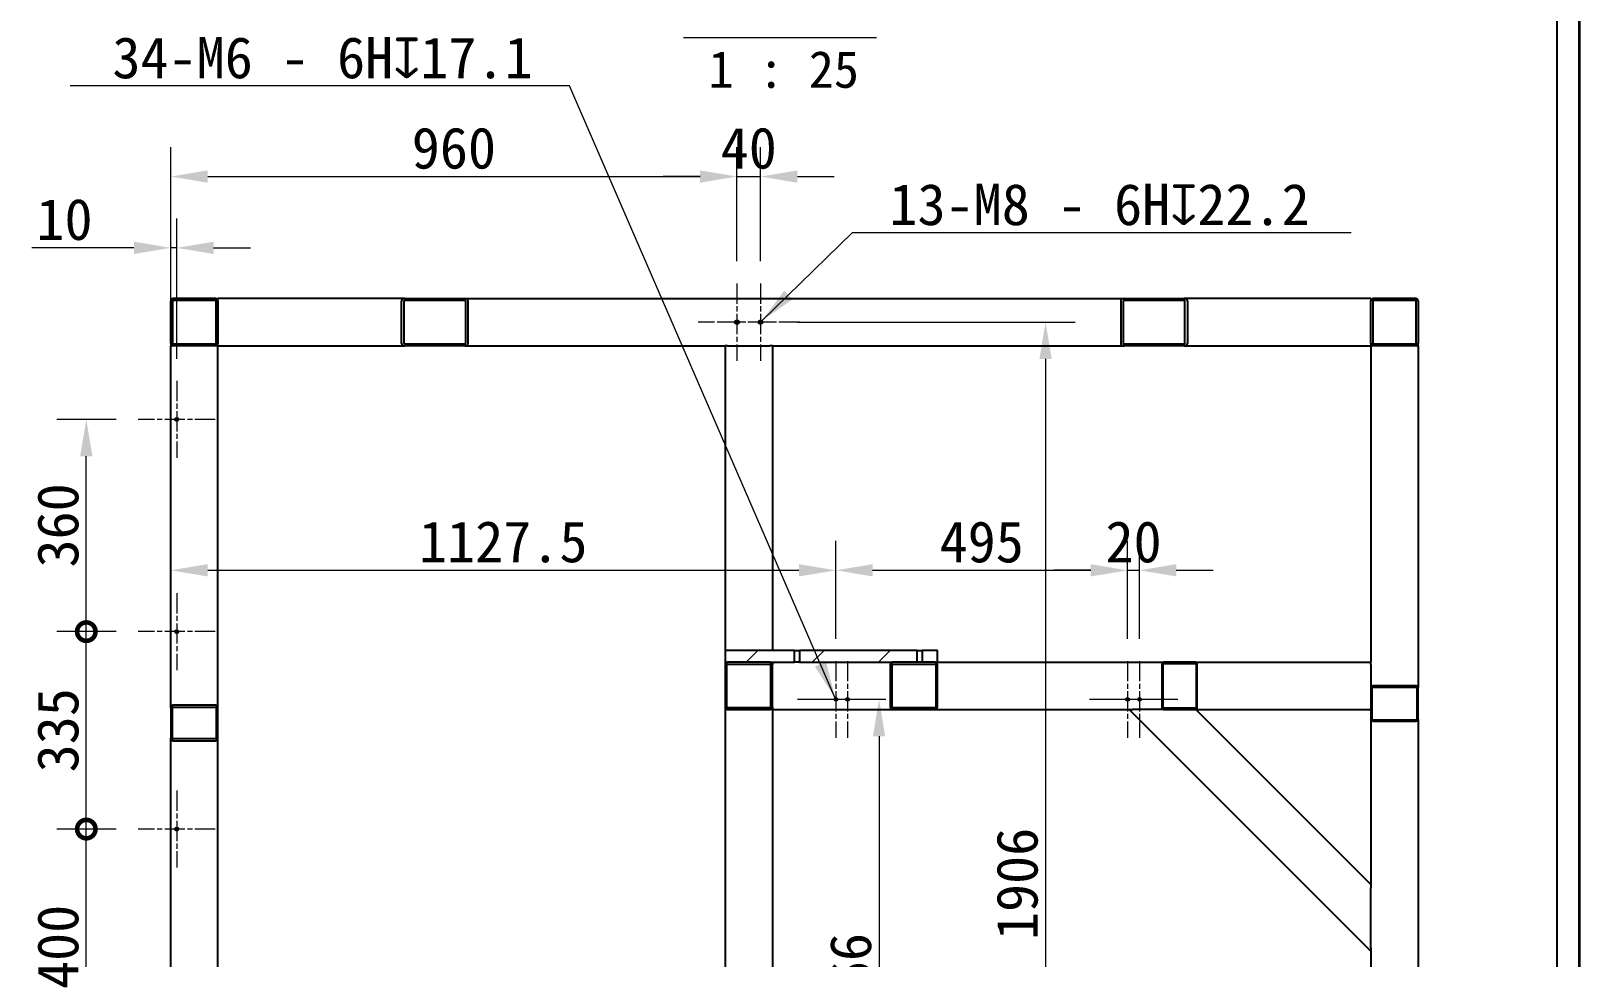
# Model space of a CAD drawing. Header units: millimetres. Extents: x 150 to 14713, y 137 to 10363.
# Drawn here: x 12087 to 14713, y 5167 to 6738 of the extents above; entities that cross this region are included whole.
import ezdxf

# ---------------------------------------------------------------- set-up
doc = ezdxf.new("R2010")
doc.units = ezdxf.units.MM
doc.header["$LTSCALE"] = 25
doc.linetypes.add('CHAIN', pattern=[0.3543, 0.2362, -0.0295, 0.0591, -0.0295])
for name, color, linetype, lineweight, true_color in [('中心标记 (ISO)', 1, 'CHAIN', 18, 0xff0000), ('尺寸 (ISO)', 7, 'Continuous', 18, 0x008000), ('符号 (ISO)', 7, 'Continuous', 18, 0x008000)]:
    doc.layers.add(name, color=color, linetype=linetype, lineweight=lineweight, true_color=true_color)
for name, color, linetype, lineweight in [('剖面线 (ISO)', 7, 'Continuous', 18), ('可见 (ISO)', 7, 'Continuous', 25), ('图框 (ISO)', 7, 'Continuous', 35)]:
    doc.layers.add(name, color=color, linetype=linetype, lineweight=lineweight)
doc.styles.add('HZ_33', font='simfang.ttf')
doc.styles.add('文本样式74', font='SimSun.ttf')
doc.styles.add('最新国标', font='simfang.ttf')
doc.dimstyles.new('默认 (GB)', dxfattribs={"dimscale": 25, "dimtxt": 2.8, "dimasz": 2.5, "dimexe": 2, "dimexo": 1.5, "dimgap": 0.5, "dimtad": 1, "dimtoh": 1, "dimdsep": 46, "dimtxsty": '最新国标', "dimcen": 0.09, "dimdle": 10, "dimclrd": 256, "dimclre": 256, "dimclrt": 256, "dimaunit": 1, "dimadec": 3, "dimazin": 2, "dimtfac": 0.535714, "dimtdec": 3, "dimtmove": 0, "dimatfit": 3, "dimfxl": 0, "dimtolj": 1, "dimlwd": -1, "dimlwe": -1, "dimarcsym": 0})
doc.dimstyles.new('默认 (GB)$7', dxfattribs={"dimscale": 25, "dimtxt": 2.8, "dimasz": 2.5, "dimexe": 2, "dimexo": 1.5, "dimgap": 0.5, "dimtad": 1, "dimtoh": 1, "dimdsep": 46, "dimtxsty": '最新国标', "dimcen": 0.09, "dimdle": 10, "dimclrd": 256, "dimclre": 256, "dimclrt": 256, "dimaunit": 1, "dimadec": 3, "dimazin": 2, "dimtfac": 0.535714, "dimtdec": 3, "dimtmove": 0, "dimatfit": 3, "dimfxl": 0, "dimtolj": 1, "dimlwd": -1, "dimlwe": -1, "dimarcsym": 0})
pattern_1 = [(45, (0, 0), (-56.1266, 56.1266), [])]

# ---------------------------------------------------------------- blocks, each defined once
blk = doc.blocks.new('图框 最新国标')
at = {"layer": '图框 (ISO)'}
blk.add_line((588.5, 414.5), (588.5, 5.5), dxfattribs=at)
at = {"layer": '图框 (ISO)', "color": 7, "linetype": 'Continuous', "lineweight": 25}
blk.add_line((587, 413), (587, 7), dxfattribs=at)
blk.add_line((587, 413), (587, 7), dxfattribs=at)
at = {"layer": '图框 (ISO)', "style": '文本样式74'}
blk.add_attdef('零件代号_001', (44.45, 410.25), '', height=2.5, rotation=180, dxfattribs=at)
blk = doc.blocks.new('_DotSmall')
at = {"color": 0, "linetype": 'ByBlock', "const_width": 0.5}
blk.add_lwpolyline([(-0.0625, 0, 1), (0.0625, 0, 1)], format="xyb", close=True, dxfattribs=at)
blk = doc.blocks.new('*D232')
at = {"layer": 'Defpoints', "color": 0, "transparency": 16777216}
for p in [(12181.3, 5383.8), (12269.3, 5383.8), (12269.3, 4983.8)]:
    blk.add_point(p, dxfattribs=at)
at = {"layer": '尺寸 (ISO)', "color": 116, "true_color": 0x00803f, "transparency": 16777216}
for p, q in [((12231.8, 5383.8), (12131.3, 5383.8)), ((12181.3, 4983.8), (12181.3, 5383.8)), ((12231.8, 4983.8), (12131.3, 4983.8))]:
    blk.add_line(p, q, dxfattribs=at)
at = {"layer": '尺寸 (ISO)', "color": 116, "true_color": 0x00803f, "transparency": 16777216, "xscale": 62.5, "yscale": 62.5, "zscale": 62.5}
for p, rotation in [((12181.3, 5383.8), 90), ((12181.3, 4983.8), 270)]:
    blk.add_blockref('_DotSmall', p, dxfattribs=dict(at, rotation=rotation))
at = {"layer": '尺寸 (ISO)', "transparency": 16777216, "insert": (12133.4, 5184), "char_height": 70, "attachment_point": 5, "rotation": 90, "style": '最新国标'}
blk.add_mtext('\\A1;400', dxfattribs=at)
blk = doc.blocks.new('*D233')
at = {"layer": 'Defpoints', "color": 0, "transparency": 16777216}
for p in [(12181.3, 5718.8), (12269.3, 5718.8), (12269.3, 5383.8)]:
    blk.add_point(p, dxfattribs=at)
at = {"layer": '尺寸 (ISO)', "color": 116, "true_color": 0x00803f, "transparency": 16777216}
for p, q in [((12231.8, 5718.8), (12131.3, 5718.8)), ((12181.3, 5383.8), (12181.3, 5718.8)), ((12231.8, 5383.8), (12131.3, 5383.8))]:
    blk.add_line(p, q, dxfattribs=at)
at = {"layer": '尺寸 (ISO)', "color": 116, "true_color": 0x00803f, "transparency": 16777216, "xscale": 62.5, "yscale": 62.5, "zscale": 62.5}
for p, rotation in [((12181.3, 5718.8), 90), ((12181.3, 5383.8), 270)]:
    blk.add_blockref('_DotSmall', p, dxfattribs=dict(at, rotation=rotation))
at = {"layer": '尺寸 (ISO)', "transparency": 16777216, "insert": (12133.4, 5551.5), "char_height": 70, "attachment_point": 5, "rotation": 90, "style": '最新国标'}
blk.add_mtext('\\A1;335', dxfattribs=at)
blk = doc.blocks.new('*D234')
at = {"layer": 'Defpoints', "color": 0, "transparency": 16777216}
for p in [(12181.3, 6078.8), (12269.3, 6078.8), (12269.3, 5718.8)]:
    blk.add_point(p, dxfattribs=at)
at = {"layer": '尺寸 (ISO)', "color": 116, "true_color": 0x00803f, "transparency": 16777216}
for p, q in [((12231.8, 6078.8), (12131.3, 6078.8)), ((12181.3, 5718.8), (12181.3, 6016.3)), ((12231.8, 5718.8), (12131.3, 5718.8))]:
    blk.add_line(p, q, dxfattribs=at)
blk.add_solid([(12170.8, 6016.3), (12191.7, 6016.3), (12181.3, 6078.8)], dxfattribs=at)
at = {"layer": '尺寸 (ISO)', "color": 116, "true_color": 0x00803f, "transparency": 16777216, "xscale": 62.5, "yscale": 62.5, "zscale": 62.5, "rotation": 270}
blk.add_blockref('_DotSmall', (12181.3, 5718.8), dxfattribs=at)
at = {"layer": '尺寸 (ISO)', "transparency": 16777216, "insert": (12133.4, 5899), "char_height": 70, "attachment_point": 5, "rotation": 90, "style": '最新国标'}
blk.add_mtext('\\A1;360', dxfattribs=at)
blk = doc.blocks.new('*D237')
at = {"layer": 'Defpoints', "color": 0, "transparency": 16777216}
for p in [(12334.6, 6369.8), (12324.6, 6203.8), (12334.6, 6144)]:
    blk.add_point(p, dxfattribs=at)
at = {"layer": '尺寸 (ISO)', "color": 116, "true_color": 0x00803f, "transparency": 16777216}
for p, q in [((12324.6, 6241.3), (12324.6, 6419.8)), ((12334.6, 6181.5), (12334.6, 6419.8)), ((12262.1, 6369.8), (12089, 6369.8)), ((12334.6, 6369.8), (12324.6, 6369.8)), ((12397.1, 6369.8), (12459.6, 6369.8))]:
    blk.add_line(p, q, dxfattribs=at)
for points in [[(12262.1, 6380.2), (12262.1, 6359.4), (12324.6, 6369.8)], [(12397.1, 6380.2), (12397.1, 6359.4), (12334.6, 6369.8)]]:
    blk.add_solid(points, dxfattribs=at)
at = {"layer": '尺寸 (ISO)', "transparency": 16777216, "insert": (12144.3, 6417.7), "char_height": 70, "attachment_point": 5, "style": '最新国标'}
blk.add_mtext('\\A1;10', dxfattribs=at)
blk = doc.blocks.new('*D243')
at = {"layer": 'Defpoints', "color": 0, "transparency": 16777216}
for p in [(13350.4, 6243.8), (13340.6, 4337.8), (13807.9, 4337.8)]:
    blk.add_point(p, dxfattribs=at)
at = {"layer": '尺寸 (ISO)', "color": 116, "true_color": 0x00803f, "transparency": 16777216}
for p, q in [((13387.9, 6243.8), (13857.9, 6243.8)), ((13807.9, 6181.3), (13807.9, 4400.3)), ((13378.1, 4337.8), (13857.9, 4337.8))]:
    blk.add_line(p, q, dxfattribs=at)
for points in [[(13797.4, 6181.3), (13818.3, 6181.3), (13807.9, 6243.8)], [(13797.4, 4400.3), (13818.3, 4400.3), (13807.9, 4337.8)]]:
    blk.add_solid(points, dxfattribs=at)
at = {"layer": '尺寸 (ISO)', "transparency": 16777216, "insert": (13760, 5290.8), "char_height": 70, "attachment_point": 5, "rotation": 90, "style": '最新国标'}
blk.add_mtext('\\A1;1906', dxfattribs=at)
blk = doc.blocks.new('*D244')
at = {"layer": 'Defpoints', "color": 0, "transparency": 16777216}
for p in [(13284.6, 6490.8), (13284.6, 6309.6), (12324.6, 6203.8)]:
    blk.add_point(p, dxfattribs=at)
at = {"layer": '尺寸 (ISO)', "color": 116, "true_color": 0x00803f, "transparency": 16777216}
for p, q in [((12324.6, 6241.3), (12324.6, 6540.8)), ((13284.6, 6347.1), (13284.6, 6540.8)), ((12387.1, 6490.8), (13222.1, 6490.8))]:
    blk.add_line(p, q, dxfattribs=at)
for points in [[(12387.1, 6501.2), (12387.1, 6480.3), (12324.6, 6490.8)], [(13222.1, 6501.2), (13222.1, 6480.3), (13284.6, 6490.8)]]:
    blk.add_solid(points, dxfattribs=at)
at = {"layer": '尺寸 (ISO)', "transparency": 16777216, "insert": (12804.6, 6538.7), "char_height": 70, "attachment_point": 5, "style": '最新国标'}
blk.add_mtext('\\A1;960', dxfattribs=at)
blk = doc.blocks.new('*D245')
at = {"layer": 'Defpoints', "color": 0, "transparency": 16777216}
for p in [(13324.6, 6490.8), (13284.6, 6309.6), (13324.6, 6309.6)]:
    blk.add_point(p, dxfattribs=at)
at = {"layer": '尺寸 (ISO)', "color": 116, "true_color": 0x00803f, "transparency": 16777216}
for p, q in [((13284.6, 6347.1), (13284.6, 6540.8)), ((13324.6, 6347.1), (13324.6, 6540.8)), ((13222.1, 6490.8), (13159.6, 6490.8)), ((13284.6, 6490.8), (13324.6, 6490.8)), ((13387.1, 6490.8), (13449.6, 6490.8))]:
    blk.add_line(p, q, dxfattribs=at)
for points in [[(13222.1, 6501.2), (13222.1, 6480.3), (13284.6, 6490.8)], [(13387.1, 6501.2), (13387.1, 6480.3), (13324.6, 6490.8)]]:
    blk.add_solid(points, dxfattribs=at)
at = {"layer": '尺寸 (ISO)', "transparency": 16777216, "insert": (13304.6, 6538.7), "char_height": 70, "attachment_point": 5, "style": '最新国标'}
blk.add_mtext('\\A1;40', dxfattribs=at)
blk = doc.blocks.new('*D246')
at = {"layer": 'Defpoints', "color": 0, "transparency": 16777216}
for p in [(12324.6, 5822.8), (13452.1, 5822.8), (13452.1, 5668.8)]:
    blk.add_point(p, dxfattribs=at)
at = {"layer": '尺寸 (ISO)', "color": 116, "true_color": 0x00803f, "transparency": 16777216}
for p, q in [((13452.1, 5706.3), (13452.1, 5872.8)), ((12387.1, 5822.8), (13389.6, 5822.8))]:
    blk.add_line(p, q, dxfattribs=at)
for points in [[(12387.1, 5833.2), (12387.1, 5812.4), (12324.6, 5822.8)], [(13389.6, 5833.2), (13389.6, 5812.4), (13452.1, 5822.8)]]:
    blk.add_solid(points, dxfattribs=at)
at = {"layer": '尺寸 (ISO)', "transparency": 16777216, "insert": (12888.3, 5870.9), "char_height": 70, "attachment_point": 5, "style": '最新国标'}
blk.add_mtext('\\A1;1127.5', dxfattribs=at)
blk = doc.blocks.new('*D247')
at = {"layer": 'Defpoints', "color": 0, "transparency": 16777216}
for p in [(13947.1, 5822.8), (13452.1, 5668.8), (13947.1, 5668.8)]:
    blk.add_point(p, dxfattribs=at)
at = {"layer": '尺寸 (ISO)', "color": 116, "true_color": 0x00803f, "transparency": 16777216}
for p, q in [((13452.1, 5706.3), (13452.1, 5872.8)), ((13947.1, 5706.3), (13947.1, 5872.8)), ((13514.6, 5822.8), (13884.6, 5822.8))]:
    blk.add_line(p, q, dxfattribs=at)
for points in [[(13514.6, 5833.2), (13514.6, 5812.4), (13452.1, 5822.8)], [(13884.6, 5833.2), (13884.6, 5812.4), (13947.1, 5822.8)]]:
    blk.add_solid(points, dxfattribs=at)
at = {"layer": '尺寸 (ISO)', "transparency": 16777216, "insert": (13699.6, 5870.7), "char_height": 70, "attachment_point": 5, "style": '最新国标'}
blk.add_mtext('\\A1;495', dxfattribs=at)
blk = doc.blocks.new('*D248')
at = {"layer": 'Defpoints', "color": 0, "transparency": 16777216}
for p in [(13967.1, 5822.8), (13947.1, 5668.8), (13967.1, 5668.8)]:
    blk.add_point(p, dxfattribs=at)
at = {"layer": '尺寸 (ISO)', "color": 116, "true_color": 0x00803f, "transparency": 16777216}
for p, q in [((13947.1, 5706.3), (13947.1, 5872.8)), ((13967.1, 5706.3), (13967.1, 5872.8)), ((13884.6, 5822.8), (13822.1, 5822.8)), ((13947.1, 5822.8), (13967.1, 5822.8)), ((14029.6, 5822.8), (14092.1, 5822.8))]:
    blk.add_line(p, q, dxfattribs=at)
for points in [[(13884.6, 5833.2), (13884.6, 5812.4), (13947.1, 5822.8)], [(14029.6, 5833.2), (14029.6, 5812.4), (13967.1, 5822.8)]]:
    blk.add_solid(points, dxfattribs=at)
at = {"layer": '尺寸 (ISO)', "transparency": 16777216, "insert": (13957.1, 5870.7), "char_height": 70, "attachment_point": 5, "style": '最新国标'}
blk.add_mtext('\\A1;20', dxfattribs=at)
blk = doc.blocks.new('*D249')
at = {"layer": 'Defpoints', "color": 0, "transparency": 16777216}
for p in [(13452.1, 5603.8), (13340.6, 4337.8), (13525.5, 4337.8)]:
    blk.add_point(p, dxfattribs=at)
at = {"layer": '尺寸 (ISO)', "color": 116, "true_color": 0x00803f, "transparency": 16777216}
for p, q in [((13525.5, 5541.3), (13525.5, 4400.3)), ((13378.1, 4337.8), (13575.5, 4337.8))]:
    blk.add_line(p, q, dxfattribs=at)
for points in [[(13515.1, 5541.3), (13536, 5541.3), (13525.5, 5603.8)], [(13515.1, 4400.3), (13536, 4400.3), (13525.5, 4337.8)]]:
    blk.add_solid(points, dxfattribs=at)
at = {"layer": '尺寸 (ISO)', "transparency": 16777216, "insert": (13477.6, 5112.3), "char_height": 70, "attachment_point": 5, "rotation": 90, "style": '最新国标'}
blk.add_mtext('\\A1;1266', dxfattribs=at)

msp = doc.modelspace()

# ---------------------------------------------------------------- hatches: boundary and pattern name
at = {"layer": '剖面线 (ISO)'}
h = msp.add_hatch(dxfattribs=at)
h.set_pattern_fill('ANSI31', color=256, scale=635, style=0)
h.set_pattern_definition(pattern_1)
h.paths.add_polyline_path([(13340.587, 5666.795), (13268.587, 5666.795), (13264.587, 5666.795), (13264.587, 5686.795), (13382.424, 5686.795), (13382.424, 5666.795)])
h = msp.add_hatch(dxfattribs=at)
h.set_pattern_fill('ANSI31', color=256, scale=635, style=0)
h.set_pattern_definition(pattern_1)
h.paths.add_polyline_path([(13390.749, 5686.795), (13390.749, 5666.795), (13548.587, 5666.795), (13590.424, 5666.795), (13590.424, 5686.795)])
h = msp.add_hatch(dxfattribs=at)
h.set_pattern_fill('ANSI31', color=256, scale=635, style=0)
h.set_pattern_definition(pattern_1)
h.paths.add_polyline_path([(13598.749, 5686.795), (13598.749, 5666.795), (13620.587, 5666.795), (13624.587, 5666.795), (13624.587, 5686.795)])

# ---------------------------------------------------------------- linework, layer by layer
at = {"layer": '中心标记 (ISO)', "ltscale": 5.851385}
for p, q in [((13284.587, 6309.618), (13284.587, 6177.971)), ((13324.587, 6309.618), (13324.587, 6177.971)), ((13350.41, 6243.795), (13218.763, 6243.795)), ((13390.41, 6243.795), (13258.763, 6243.795))]:
    msp.add_line(p, q, dxfattribs=at)
at = {"layer": '中心标记 (ISO)', "ltscale": 5.800403}
for p, q in [((12334.587, 6144.045), (12334.587, 6013.545)), ((12399.837, 6078.795), (12269.337, 6078.795)), ((12334.587, 5784.045), (12334.587, 5653.545)), ((12399.837, 5718.795), (12269.337, 5718.795)), ((12334.587, 5449.045), (12334.587, 5318.545)), ((12399.837, 5383.795), (12269.337, 5383.795))]:
    msp.add_line(p, q, dxfattribs=at)
at = {"layer": '中心标记 (ISO)', "ltscale": 5.774489}
for p, q in [((13452.087, 5668.753), (13452.087, 5538.836)), ((13472.087, 5668.753), (13472.087, 5538.836)), ((13947.087, 5668.753), (13947.087, 5538.836)), ((13967.087, 5668.753), (13967.087, 5538.836)), ((13517.045, 5603.795), (13387.128, 5603.795)), ((13537.045, 5603.795), (13407.128, 5603.795)), ((14012.045, 5603.795), (13882.128, 5603.795)), ((14032.045, 5603.795), (13902.128, 5603.795))]:
    msp.add_line(p, q, dxfattribs=at)
at = {"layer": '可见 (ISO)'}
for p, q in [((12324.587, 6207.795), (12324.587, 6279.795)), ((12327.587, 6279.795), (12327.587, 6207.795)), ((12400.587, 6283.795), (12328.587, 6283.795)), ((12400.587, 6280.795), (12328.587, 6280.795)), ((12401.587, 6207.795), (12401.587, 6279.795)), ((12404.587, 6279.795), (12404.587, 6283.795)), ((12721.37, 6283.795), (12404.587, 6283.795)), ((12404.587, 6279.795), (12404.587, 6207.795)), ((12715.714, 6207.795), (12715.714, 6279.795)), ((12719.956, 6279.795), (12719.956, 6207.795)), ((12721.37, 6283.795), (12823.194, 6283.795)), ((12823.194, 6280.795), (12721.37, 6280.795)), ((12823.194, 6283.795), (13940.979, 6283.795)), ((12824.608, 6207.795), (12824.608, 6279.795)), ((12828.851, 6207.795), (12828.851, 6279.795)), ((13935.323, 6279.795), (13935.323, 6207.795)), ((13939.565, 6279.795), (13939.565, 6207.795)), ((13940.979, 6283.795), (14042.803, 6283.795)), ((14042.803, 6280.795), (13940.979, 6280.795)), ((14359.587, 6283.795), (14042.803, 6283.795)), ((14044.217, 6207.795), (14044.217, 6279.795)), ((14048.46, 6279.795), (14048.46, 6207.795)), ((14359.587, 6283.795), (14359.587, 6279.795)), ((14359.587, 6207.795), (14359.587, 6279.795)), ((14362.587, 6279.795), (14362.587, 6207.795)), ((14435.587, 6283.795), (14363.587, 6283.795)), ((14435.587, 6280.795), (14363.587, 6280.795)), ((14436.587, 6207.795), (14436.587, 6279.795)), ((14439.587, 6279.795), (14439.587, 6207.795)), ((12324.587, 6207.795), (12324.587, 6203.795)), ((12328.587, 6203.795), (12324.587, 6203.795)), ((12324.587, 5589.795), (12324.587, 6203.795)), ((12328.587, 6206.795), (12400.587, 6206.795)), ((12400.587, 6203.795), (12328.587, 6203.795)), ((12404.587, 6203.795), (12400.587, 6203.795)), ((12404.587, 6203.795), (12404.587, 6207.795)), ((12404.587, 6203.795), (12721.37, 6203.795)), ((12404.587, 5589.795), (12404.587, 6203.795)), ((12721.37, 6206.795), (12823.194, 6206.795)), ((12823.194, 6203.795), (12721.37, 6203.795)), ((12823.194, 6203.795), (13264.587, 6203.795)), ((13268.587, 6203.795), (13264.587, 6203.795)), ((13264.587, 6203.795), (13264.587, 5686.795)), ((13268.587, 6203.795), (13340.587, 6203.795)), ((13344.587, 6203.795), (13340.587, 6203.795)), ((13344.587, 6203.795), (13344.587, 5686.795)), ((13344.587, 6203.795), (13940.979, 6203.795)), ((13940.979, 6206.795), (14042.803, 6206.795)), ((14042.803, 6203.795), (13940.979, 6203.795)), ((14042.803, 6203.795), (14359.587, 6203.795)), ((14359.587, 6207.795), (14359.587, 6203.795)), ((14363.587, 6203.795), (14359.587, 6203.795)), ((14359.587, 6203.795), (14359.587, 5666.795)), ((14363.587, 6206.795), (14435.587, 6206.795)), ((14435.587, 6203.795), (14363.587, 6203.795)), ((14439.587, 6203.795), (14435.587, 6203.795)), ((14439.587, 6203.795), (14439.587, 6207.795)), ((14439.587, 6203.795), (14439.587, 5623.795)), ((13382.424, 5686.795), (13264.587, 5686.795)), ((13264.587, 5686.795), (13264.587, 5666.795)), ((13382.424, 5666.795), (13382.424, 5686.795)), ((13382.424, 5686.795), (13390.749, 5686.795)), ((13390.749, 5686.795), (13390.749, 5666.795)), ((13590.424, 5686.795), (13390.749, 5686.795)), ((13590.424, 5666.795), (13590.424, 5686.795)), ((13590.424, 5686.795), (13598.749, 5686.795)), ((13598.749, 5686.795), (13598.749, 5666.795)), ((13624.587, 5686.795), (13598.749, 5686.795)), ((13624.587, 5666.795), (13624.587, 5686.795)), ((13264.587, 5666.795), (13268.587, 5666.795)), ((13264.587, 5666.795), (13264.587, 5662.795)), ((13264.587, 5662.795), (13264.587, 5590.795)), ((13267.587, 5590.795), (13267.587, 5662.795)), ((13340.587, 5666.795), (13268.587, 5666.795)), ((13268.587, 5663.795), (13340.587, 5663.795)), ((13340.587, 5666.795), (13382.424, 5666.795)), ((13341.587, 5662.795), (13341.587, 5590.795)), ((13344.587, 5666.795), (13344.587, 5662.795)), ((13344.587, 5590.795), (13344.587, 5662.795)), ((13390.749, 5666.795), (13382.424, 5666.795)), ((13390.749, 5666.795), (13548.587, 5666.795)), ((13544.587, 5662.795), (13544.587, 5590.795)), ((13547.587, 5590.795), (13547.587, 5662.795)), ((13620.587, 5666.795), (13548.587, 5666.795)), ((13548.587, 5663.795), (13620.587, 5663.795)), ((13620.587, 5666.795), (13624.587, 5666.795)), ((13621.587, 5662.795), (13621.587, 5590.795)), ((13624.587, 5666.795), (14008.087, 5666.795)), ((13624.587, 5590.795), (13624.587, 5662.795)), ((14005.087, 5663.795), (14005.087, 5589.795)), ((14007.087, 5589.795), (14007.087, 5663.795)), ((14062.087, 5666.795), (14008.087, 5666.795)), ((14008.087, 5664.795), (14062.087, 5664.795)), ((14062.087, 5666.795), (14359.587, 5666.795)), ((14063.087, 5663.795), (14063.087, 5589.795)), ((14065.087, 5589.795), (14065.087, 5663.795)), ((14359.587, 5662.795), (14359.587, 5666.795)), ((14359.587, 5662.795), (14359.587, 5623.795)), ((14359.587, 5623.795), (14359.587, 5569.795)), ((14361.587, 5569.795), (14361.587, 5623.795)), ((14436.587, 5626.795), (14362.587, 5626.795)), ((14362.587, 5624.795), (14436.587, 5624.795)), ((14437.587, 5623.795), (14437.587, 5569.795)), ((14439.587, 5569.795), (14439.587, 5623.795)), ((12400.587, 5593.795), (12328.587, 5593.795)), ((12324.587, 5589.795), (12324.587, 5537.795)), ((12327.587, 5537.795), (12327.587, 5589.795)), ((12328.587, 5590.795), (12400.587, 5590.795)), ((12401.587, 5589.795), (12401.587, 5537.795)), ((12404.587, 5537.795), (12404.587, 5589.795)), ((13264.587, 5590.795), (13264.587, 5586.795)), ((13268.587, 5586.795), (13264.587, 5586.795)), ((13264.587, 5586.795), (13264.587, 4983.795)), ((13340.587, 5589.795), (13268.587, 5589.795)), ((13268.587, 5586.795), (13340.587, 5586.795)), ((13344.587, 5586.795), (13340.587, 5586.795)), ((13344.587, 5590.795), (13344.587, 5586.795)), ((13344.587, 5586.795), (13548.587, 5586.795)), ((13344.587, 5586.795), (13344.587, 4433.795)), ((13620.587, 5589.795), (13548.587, 5589.795)), ((13548.587, 5586.795), (13620.587, 5586.795)), ((13620.587, 5586.795), (13949.465, 5586.795)), ((13949.465, 5586.795), (13955.122, 5586.795)), ((14359.587, 5176.673), (13949.465, 5586.795)), ((14008.087, 5586.795), (13955.122, 5586.795)), ((14062.087, 5588.795), (14008.087, 5588.795)), ((14008.087, 5586.795), (14062.087, 5586.795)), ((14062.087, 5586.795), (14062.602, 5586.795)), ((14359.587, 5289.81), (14062.602, 5586.795)), ((14062.602, 5586.795), (14359.587, 5586.795)), ((14359.587, 5569.795), (14359.587, 5289.81)), ((14436.587, 5568.795), (14362.587, 5568.795)), ((14362.587, 5566.795), (14436.587, 5566.795)), ((14439.587, 5569.795), (14439.587, 5114.795)), ((12324.587, 4429.795), (12324.587, 5537.795)), ((12400.587, 5536.795), (12328.587, 5536.795)), ((12328.587, 5533.795), (12400.587, 5533.795)), ((12404.587, 4983.795), (12404.587, 5537.795)), ((14359.587, 5289.81), (14359.587, 5284.153)), ((14359.587, 5182.33), (14359.587, 5284.153)), ((14359.587, 5182.33), (14359.587, 5176.673)), ((14359.587, 5176.673), (14359.587, 5114.795))]:
    msp.add_line(p, q, dxfattribs=at)
for centre, radius in [((13284.587, 6243.795), 3.324), ((13324.587, 6243.795), 3.324), ((12334.587, 6078.795), 2.75), ((12334.587, 5718.795), 2.75), ((13452.087, 5603.795), 2.458), ((13472.087, 5603.795), 2.458), ((13947.087, 5603.795), 2.458), ((13967.087, 5603.795), 2.458), ((12334.587, 5383.795), 2.75)]:
    msp.add_circle(centre, radius, dxfattribs=at)
for centre, radius, start, end in [((12328.587, 6279.795), 4, 90, 180), ((12328.587, 6279.795), 1, 90, 180), ((12400.587, 6279.795), 4, 0, 90), ((12400.587, 6279.795), 1, 0, 90), ((14363.587, 6279.795), 4, 90, 180), ((14363.587, 6279.795), 1, 90, 180), ((14435.587, 6279.795), 4, 0, 90), ((14435.587, 6279.795), 1, 0, 90), ((12328.587, 6207.795), 4, 180, 270), ((12328.587, 6207.795), 1, 180, 270), ((12400.587, 6207.795), 1, 270, 0), ((12400.587, 6207.795), 4, 270, 0), ((14363.587, 6207.795), 4, 180, 270), ((14363.587, 6207.795), 1, 180, 270), ((14435.587, 6207.795), 1, 270, 0), ((14435.587, 6207.795), 4, 270, 0), ((13268.587, 5662.795), 4, 90, 180), ((13268.587, 5662.795), 1, 90, 180), ((13340.587, 5662.795), 4, 0, 90), ((13340.587, 5662.795), 1, 0, 90), ((13548.587, 5662.795), 4, 90, 180), ((13548.587, 5662.795), 1, 90, 180), ((13620.587, 5662.795), 4, 0, 90), ((13620.587, 5662.795), 1, 0, 90), ((14008.087, 5663.795), 3, 90, 180), ((14008.087, 5663.795), 1, 90, 180), ((14062.087, 5663.795), 3, 0, 90), ((14062.087, 5663.795), 1, 0, 90), ((14362.587, 5623.795), 3, 90, 180), ((14362.587, 5623.795), 1, 90, 180), ((14436.587, 5623.795), 3, 0, 90), ((14436.587, 5623.795), 1, 0, 90), ((12328.587, 5589.795), 4, 90, 180), ((12400.587, 5589.795), 4, 0, 90), ((12328.587, 5589.795), 1, 90, 180), ((12400.587, 5589.795), 1, 0, 90), ((13268.587, 5590.795), 4, 180, 270), ((13268.587, 5590.795), 1, 180, 270), ((13340.587, 5590.795), 4, 270, 0), ((13340.587, 5590.795), 1, 270, 0), ((13548.587, 5590.795), 4, 180, 270), ((13548.587, 5590.795), 1, 180, 270), ((13620.587, 5590.795), 1, 270, 0), ((13620.587, 5590.795), 4, 270, 0), ((14008.087, 5589.795), 3, 180, 270), ((14008.087, 5589.795), 1, 180, 270), ((14062.087, 5589.795), 1, 270, 0), ((14062.087, 5589.795), 3, 270, 0), ((14362.587, 5569.795), 3, 180, 270), ((14362.587, 5569.795), 1, 180, 270), ((14436.587, 5569.795), 3, 270, 0), ((14436.587, 5569.795), 1, 270, 0), ((12328.587, 5537.795), 4, 180, 270), ((12328.587, 5537.795), 1, 180, 270), ((12400.587, 5537.795), 1, 270, 0), ((12400.587, 5537.795), 4, 270, 0)]:
    msp.add_arc(centre, radius, start, end, dxfattribs=at)
for centre, major_axis, start_param, end_param in [((12721.37, 6279.795), (-5.657, 0), 4.71238898, 6.28318531), ((12721.37, 6279.795), (1.414, 0), 1.57079633, 3.14159265), ((12823.194, 6279.795), (5.657, 0), 0, 1.57079633), ((12823.194, 6279.795), (-1.414, 0), 3.14159265, 4.71238898), ((13940.979, 6279.795), (-5.657, 0), 4.71238898, 6.28318531), ((13940.979, 6279.795), (1.414, 0), 1.57079633, 3.14159265), ((14042.803, 6279.795), (5.657, 0), 0, 1.57079633), ((14042.803, 6279.795), (-1.414, 0), 3.14159265, 4.71238898), ((12721.37, 6207.795), (-5.657, 0), 0, 1.57079633), ((12721.37, 6207.795), (1.414, 0), 3.14159265, 4.71238898), ((12823.194, 6207.795), (-1.414, 0), 1.57079633, 3.14159265), ((12823.194, 6207.795), (5.657, 0), 4.71238898, 6.28318531), ((13940.979, 6207.795), (-5.657, 0), 0, 1.57079633), ((13940.979, 6207.795), (1.414, 0), 3.14159265, 4.71238898), ((14042.803, 6207.795), (-1.414, 0), 1.57079633, 3.14159265), ((14042.803, 6207.795), (5.657, 0), 4.71238898, 6.28318531)]:
    msp.add_ellipse(centre, major_axis=major_axis, ratio=0.70710678, start_param=start_param, end_param=end_param, dxfattribs=at)
at = {"layer": '符号 (ISO)'}
msp.add_line((13193.838, 6726.528), (13521.323, 6726.528), dxfattribs=at)

# ---------------------------------------------------------------- block references
at = {"xscale": 25, "yscale": 25, "zscale": 25}
msp.add_blockref('图框 最新国标', (0, 0), dxfattribs=at)

# ---------------------------------------------------------------- texts
at = {"layer": '符号 (ISO)', "char_height": 70, "width": 823.34078, "line_spacing_factor": 0.49, "style": '最新国标'}
for s, insert, attachment_point in [('34-M6 - 6H\\fAIGDT|b0|i0;{\\H70.0000;x}\\fFangSong|b0|i0;{\\H70.0000;17.1}', (12938.142, 6656.384), 9), ('13-M8 - 6H\\fAIGDT|b0|i0;{\\H70.0000;x}\\fFangSong|b0|i0;{\\H70.0000;22.2}', (13543.11, 6407.318), 7)]:
    msp.add_mtext(s, dxfattribs=dict(at, insert=insert, attachment_point=attachment_point))
at = {"layer": '符号 (ISO)', "insert": (13193.838, 6640.305), "char_height": 62.5, "attachment_point": 7, "style": 'HZ_33'}
msp.add_mtext(' 1 : 25', dxfattribs=at)

# ---------------------------------------------------------------- dimensions: what is measured, and where the dimension line sits
at = {"layer": '尺寸 (ISO)', "color": 116, "true_color": 0x00803f}
for base, p1, p2, override, picture, middle in [((13284.587, 6490.754), (12324.587, 6203.795), (13284.587, 6309.618), {"dimgap": 0.5, "dimtoh": 0, "dimdec": 2, "dimtol": 0, "dimlim": 0, "dimtp": 0, "dimtm": 0, "dimtdec": 3, "dimtofl": 0, "dimatfit": 1}, '*D244', (12804.587, 6490.754)), ((12334.587, 6369.827), (12324.587, 6203.795), (12334.587, 6144.045), {"dimgap": 0.5, "dimtoh": 0, "dimdec": 2, "dimtol": 0, "dimlim": 0, "dimtp": 0, "dimtm": 0, "dimtdec": 3, "dimtofl": 1, "dimatfit": 1}, '*D237', (12144.287, 6369.827)), ((13452.087, 5822.806), (12324.587, 5822.806), (13452.087, 5668.753), {"dimgap": 0.5, "dimtoh": 0, "dimdec": 2, "dimse1": 1, "dimtol": 0, "dimlim": 0, "dimtp": 0, "dimtm": 0, "dimtdec": 3, "dimtofl": 0, "dimatfit": 1}, '*D246', (12888.337, 5822.806))]:
    dim = msp.add_linear_dim(base=base, p1=p1, p2=p2, dimstyle='默认 (GB)', override=override, dxfattribs=at)
    dim.commit()
    dim.dimension.update_dxf_attribs({"geometry": picture, "text_midpoint": middle, "dimtype": 160})
for base, p1, p2, angle, override, picture, middle in [((13324.587, 6490.754), (13284.587, 6309.618), (13324.587, 6309.618), 180, {"dimgap": 0.5, "dimtoh": 0, "dimdec": 2, "dimtol": 0, "dimlim": 0, "dimtp": 0, "dimtm": 0, "dimtdec": 3, "dimtofl": 1, "dimatfit": 1}, '*D245', (13304.587, 6490.754)), ((13807.862, 4337.795), (13350.41, 6243.795), (13340.587, 4337.795), 90, {"dimgap": 0.5, "dimtoh": 0, "dimdec": 2, "dimtol": 0, "dimlim": 0, "dimtp": 0, "dimtm": 0, "dimtdec": 3, "dimtofl": 0, "dimatfit": 1}, '*D243', (13807.862, 5290.795)), ((12181.265, 6078.795), (12269.337, 5718.795), (12269.337, 6078.795), 90, {"dimgap": 0.5, "dimtoh": 0, "dimdec": 2, "dimblk1": 'DotSmall', "dimsah": 1, "dimdle": 0, "dimtol": 0, "dimlim": 0, "dimtp": 0, "dimtm": 0, "dimtdec": 3, "dimtofl": 0, "dimatfit": 1}, '*D234', (12181.265, 5899.045)), ((13947.087, 5822.806), (13452.087, 5668.753), (13947.087, 5668.753), 180, {"dimgap": 0.5, "dimtoh": 0, "dimdec": 2, "dimtol": 0, "dimlim": 0, "dimtp": 0, "dimtm": 0, "dimtdec": 3, "dimtofl": 0, "dimatfit": 1}, '*D247', (13699.587, 5822.806)), ((13967.087, 5822.806), (13947.087, 5668.753), (13967.087, 5668.753), 180, {"dimgap": 0.5, "dimtoh": 0, "dimdec": 2, "dimtol": 0, "dimlim": 0, "dimtp": 0, "dimtm": 0, "dimtdec": 3, "dimtofl": 1, "dimatfit": 1}, '*D248', (13957.087, 5822.806)), ((12181.265, 5718.795), (12269.337, 5383.795), (12269.337, 5718.795), 90, {"dimgap": 0.5, "dimtoh": 0, "dimdec": 2, "dimblk1": 'DotSmall', "dimblk2": 'DotSmall', "dimsah": 1, "dimdle": 0, "dimtol": 0, "dimlim": 0, "dimtp": 0, "dimtm": 0, "dimtdec": 3, "dimtofl": 0, "dimatfit": 1}, '*D233', (12181.265, 5551.545)), ((13525.536, 4337.795), (13452.087, 5603.795), (13340.587, 4337.795), 90, {"dimgap": 0.5, "dimtoh": 0, "dimdec": 2, "dimse1": 1, "dimtol": 0, "dimlim": 0, "dimtp": 0, "dimtm": 0, "dimtdec": 3, "dimtofl": 0, "dimatfit": 1}, '*D249', (13525.536, 5112.288)), ((12181.265, 5383.795), (12269.337, 4983.795), (12269.337, 5383.795), 90, {"dimgap": 0.5, "dimtoh": 0, "dimdec": 2, "dimblk1": 'DotSmall', "dimblk2": 'DotSmall', "dimsah": 1, "dimdle": 0, "dimtol": 0, "dimlim": 0, "dimtp": 0, "dimtm": 0, "dimtdec": 3, "dimtofl": 0, "dimatfit": 1}, '*D232', (12181.265, 5184.045))]:
    dim = msp.add_linear_dim(base=base, p1=p1, p2=p2, angle=angle, dimstyle='默认 (GB)', override=override, dxfattribs=at)
    dim.commit()
    dim.dimension.update_dxf_attribs({"geometry": picture, "text_midpoint": middle, "dimtype": 160})

# ---------------------------------------------------------------- leaders
at = {"layer": '符号 (ISO)', "annotation_type": 0, "has_hookline": 1}
for points, hookline_direction, text_width in [([(13451.128, 5606.059), (13000.642, 6644.717), (12938.142, 6644.717)], 1, 784.336), ([(13326.907, 6246.174), (13480.61, 6395.652), (13543.11, 6395.652)], 0, 782.736)]:
    msp.add_leader(points, dimstyle='默认 (GB)$7', override={"dimgap": 0, "dimtad": 1}, dxfattribs=dict(at, hookline_direction=hookline_direction, text_width=text_width))

doc.saveas('drawing.dxf')
